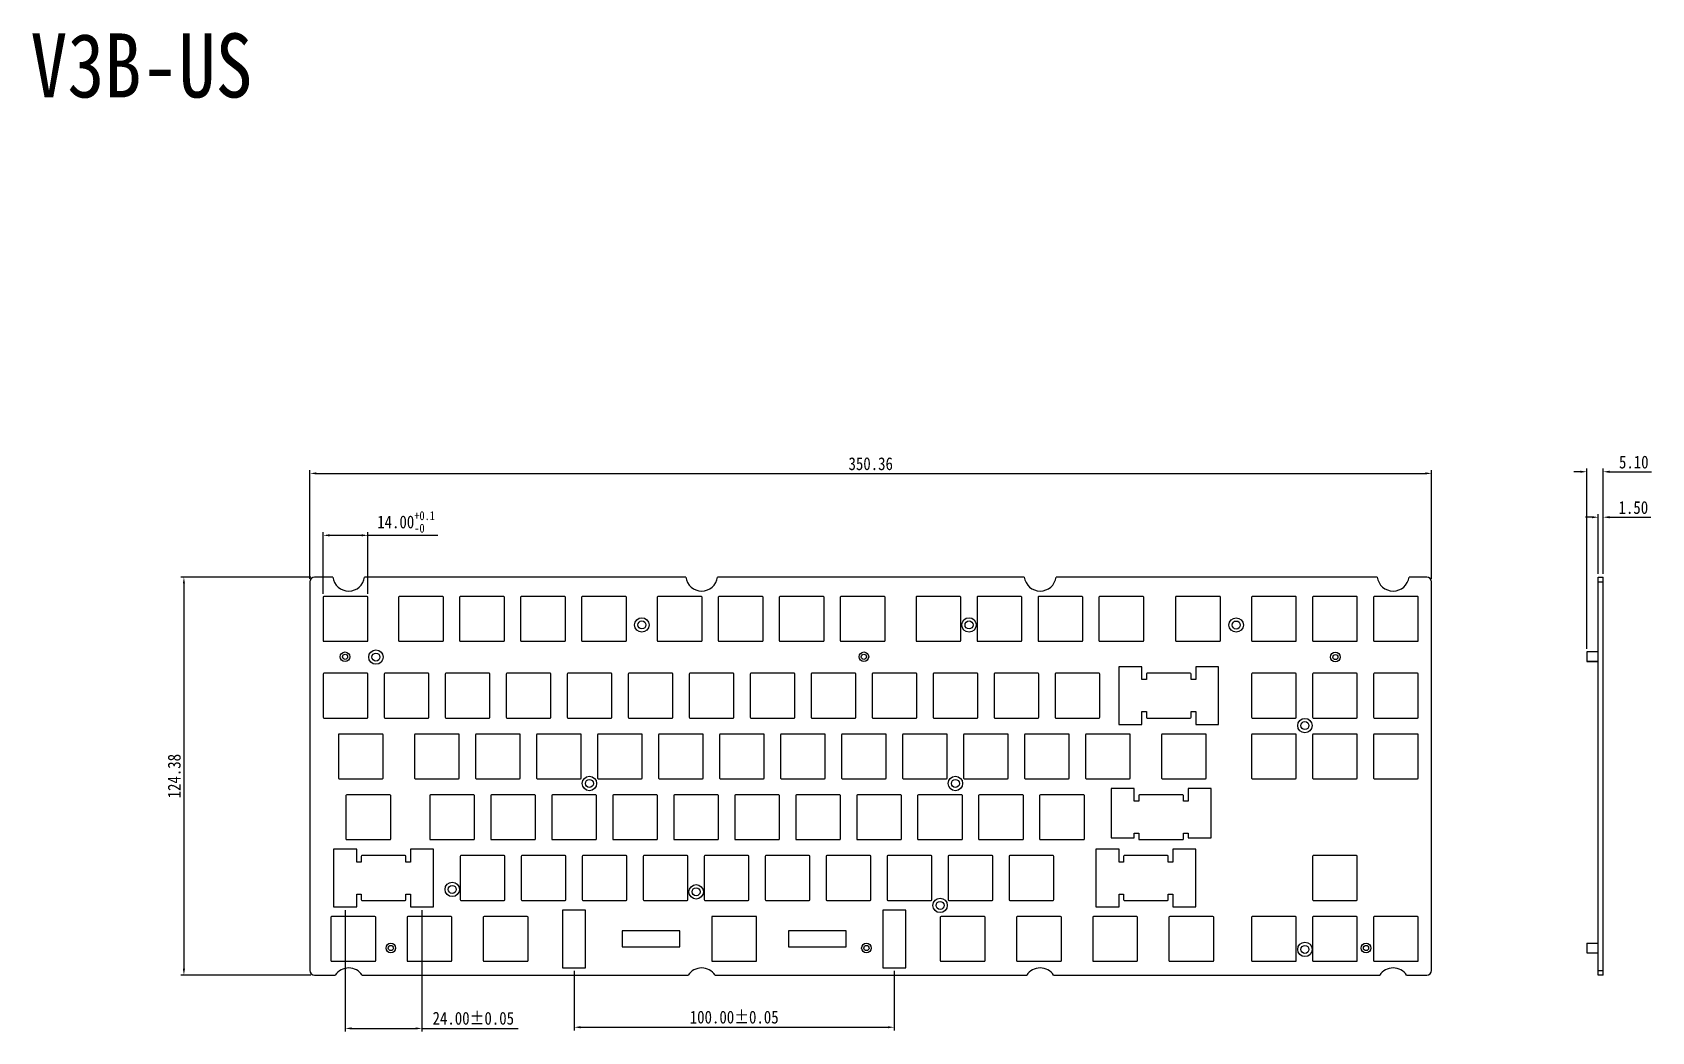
# Model space of a CAD drawing. Header units: millimetres. Extents: x -14 to 1164, y 2 to 864.
# Drawn here: x -14 to 492, y 2 to 315 of the extents above; entities that cross this region are included whole.
import ezdxf

# ---------------------------------------------------------------- set-up
doc = ezdxf.new("R2010")
doc.units = ezdxf.units.MM
doc.header["$LTSCALE"] = 16.335
doc.header["$PDMODE"] = 3
doc.header["$PDSIZE"] = 8
doc.layers.get('0').update_dxf_attribs({"linetype": 'CONTINUOUS'})
doc.layers.get('Defpoints').update_dxf_attribs({"linetype": 'CONTINUOUS'})
doc.layers.add('标注尺寸', color=2, linetype='CONTINUOUS')
doc.layers.add('辅助线', color=8, linetype='CONTINUOUS')
doc.styles.get("Standard").update_dxf_attribs({"font": '', "width": 0.85, "height": 4})
doc.styles.get('Standard').set_extended_font_data('SimSun')
doc.dimstyles.get("Standard").update_dxf_attribs({"dimtxt": 2.5, "dimasz": 2, "dimexe": 1, "dimexo": 1, "dimgap": 1, "dimtad": 1, "dimzin": 1, "dimdsep": 46, "dimtxsty": 'Standard', "dimcen": 0.09, "dimadec": 0, "dimazin": 2, "dimtp": 0.01, "dimtm": 0.01, "dimtfac": 1, "dimtofl": 0, "dimtmove": 0, "dimatfit": 3, "dimfxl": 1, "dimtolj": 1, "dimarcsym": 0})

# ---------------------------------------------------------------- blocks, each defined once
blk = doc.blocks.new('*D0')
at = {"layer": 'Defpoints', "color": 0}
for p in [(422.87, 176.78), (72.51, 142.88), (422.87, 142.88)]:
    blk.add_point(p, dxfattribs=at)
at = {"layer": '标注尺寸', "color": 0, "lineweight": -2}
for p, q in [((72.51, 143.88), (72.51, 177.78)), ((422.87, 143.88), (422.87, 177.78)), ((74.51, 176.78), (420.87, 176.78))]:
    blk.add_line(p, q, dxfattribs=at)
at = {"layer": '标注尺寸', "color": 0}
for points in [[(74.51, 177.11), (74.51, 176.45), (72.51, 176.78)], [(420.87, 177.11), (420.87, 176.45), (422.87, 176.78)]]:
    blk.add_solid(points, dxfattribs=at)
at = {"layer": '标注尺寸', "color": 0, "insert": (247.69, 179.78), "char_height": 4, "attachment_point": 5}
blk.add_mtext('\\A1;350.36', dxfattribs=at)
blk = doc.blocks.new('*D1')
at = {"layer": 'Defpoints', "color": 0}
for p in [(73.86, 144.38), (33.18, 20), (73.86, 20)]:
    blk.add_point(p, dxfattribs=at)
at = {"layer": '标注尺寸', "color": 0, "lineweight": -2}
for p, q in [((72.86, 144.38), (32.18, 144.38)), ((33.18, 142.38), (33.18, 22)), ((72.86, 20), (32.18, 20))]:
    blk.add_line(p, q, dxfattribs=at)
at = {"layer": '标注尺寸', "color": 0}
for points in [[(32.85, 142.38), (33.51, 142.38), (33.18, 144.38)], [(32.85, 22), (33.51, 22), (33.18, 20)]]:
    blk.add_solid(points, dxfattribs=at)
at = {"layer": '标注尺寸', "color": 0, "insert": (30.18, 82.19), "char_height": 4, "attachment_point": 5, "rotation": 90}
blk.add_mtext('\\A1;124.38', dxfattribs=at)
blk = doc.blocks.new('*D2')
at = {"layer": 'Defpoints', "color": 0}
for p in [(476.44, 177.29), (476.44, 144.38), (471.34, 120.98)]:
    blk.add_point(p, dxfattribs=at)
at = {"layer": '标注尺寸', "color": 0, "lineweight": -2}
for p, q in [((469.34, 177.29), (467.34, 177.29)), ((471.34, 121.98), (471.34, 178.29)), ((476.44, 145.38), (476.44, 178.29)), ((478.44, 177.29), (491.58, 177.29))]:
    blk.add_line(p, q, dxfattribs=at)
at = {"layer": '标注尺寸', "color": 0}
for points in [[(469.34, 177.62), (469.34, 176.95), (471.34, 177.29)], [(478.44, 177.62), (478.44, 176.95), (476.44, 177.29)]]:
    blk.add_solid(points, dxfattribs=at)
at = {"layer": '标注尺寸', "color": 0, "insert": (486.01, 180.29), "char_height": 4, "attachment_point": 5}
blk.add_mtext('\\A1;5.10', dxfattribs=at)
blk = doc.blocks.new('*D3')
at = {"layer": 'Defpoints', "color": 0}
for p in [(476.44, 163.09), (474.94, 144.38), (476.44, 144.38)]:
    blk.add_point(p, dxfattribs=at)
at = {"layer": '标注尺寸', "color": 0, "lineweight": -2}
for p, q in [((472.94, 163.09), (470.94, 163.09)), ((474.94, 145.38), (474.94, 164.09)), ((476.44, 145.38), (476.44, 164.09)), ((478.44, 163.09), (491.32, 163.09))]:
    blk.add_line(p, q, dxfattribs=at)
at = {"layer": '标注尺寸', "color": 0}
for points in [[(472.94, 163.42), (472.94, 162.75), (474.94, 163.09)], [(478.44, 163.42), (478.44, 162.75), (476.44, 163.09)]]:
    blk.add_solid(points, dxfattribs=at)
at = {"layer": '标注尺寸', "color": 0, "insert": (485.88, 166.09), "char_height": 4, "attachment_point": 5}
blk.add_mtext('\\A1;1.50', dxfattribs=at)
blk = doc.blocks.new('*D4')
at = {"layer": 'Defpoints', "color": 0}
for p in [(90.67, 157.43), (76.67, 138.12), (90.67, 138.12)]:
    blk.add_point(p, dxfattribs=at)
at = {"layer": '标注尺寸', "color": 0, "lineweight": -2}
for p, q in [((76.67, 139.12), (76.67, 158.43)), ((78.67, 157.43), (88.67, 157.43)), ((90.67, 139.12), (90.67, 158.43)), ((90.67, 157.43), (112.49, 157.43))]:
    blk.add_line(p, q, dxfattribs=at)
at = {"layer": '标注尺寸', "color": 0}
for points in [[(78.67, 157.76), (78.67, 157.09), (76.67, 157.43)], [(88.67, 157.76), (88.67, 157.09), (90.67, 157.43)]]:
    blk.add_solid(points, dxfattribs=at)
at = {"layer": '标注尺寸', "color": 0, "insert": (102.58, 161.62), "char_height": 4, "attachment_point": 5}
blk.add_mtext('\\A1;14.00{\\H0.7x;\\S+0.1^ -0;}', dxfattribs=at)
blk = doc.blocks.new('*D5')
at = {"layer": 'Defpoints', "color": 0}
for p in [(83.54, 41.35), (107.54, 41.35), (107.54, 3.37)]:
    blk.add_point(p, dxfattribs=at)
at = {"layer": '标注尺寸', "color": 0, "lineweight": -2}
for p, q in [((83.54, 40.35), (83.54, 2.37)), ((107.54, 40.35), (107.54, 2.37)), ((85.54, 3.37), (105.54, 3.37)), ((107.54, 3.37), (137.59, 3.37))]:
    blk.add_line(p, q, dxfattribs=at)
at = {"layer": '标注尺寸', "color": 0}
for points in [[(85.54, 3.71), (85.54, 3.04), (83.54, 3.37)], [(105.54, 3.71), (105.54, 3.04), (107.54, 3.37)]]:
    blk.add_solid(points, dxfattribs=at)
at = {"layer": '标注尺寸', "color": 0, "insert": (123.57, 6.52), "char_height": 4, "attachment_point": 5}
blk.add_mtext('\\A1;24.00%%P0.05', dxfattribs=at)
blk = doc.blocks.new('*D6')
at = {"layer": 'Defpoints', "color": 0}
for p in [(155.05, 22.35), (255.05, 22.35), (255.05, 3.74)]:
    blk.add_point(p, dxfattribs=at)
at = {"layer": '标注尺寸', "color": 0, "lineweight": -2}
for p, q in [((155.05, 21.35), (155.05, 2.74)), ((255.05, 21.35), (255.05, 2.74)), ((157.05, 3.74), (253.05, 3.74))]:
    blk.add_line(p, q, dxfattribs=at)
at = {"layer": '标注尺寸', "color": 0}
for points in [[(157.05, 4.07), (157.05, 3.41), (155.05, 3.74)], [(253.05, 4.07), (253.05, 3.41), (255.05, 3.74)]]:
    blk.add_solid(points, dxfattribs=at)
at = {"layer": '标注尺寸', "color": 0, "insert": (205.05, 6.88), "char_height": 4, "attachment_point": 5}
blk.add_mtext('\\A1;100.00%%P0.05', dxfattribs=at)

msp = doc.modelspace()

# ---------------------------------------------------------------- linework, layer by layer
at = {"color": 7, "linetype": 'Continuous'}
for p, q in [((72.506, 142.883), (72.506, 21.496)), ((79.696, 144.383), (74.006, 144.383)), ((189.929, 144.383), (89.614, 144.383)), ((295.663, 144.383), (199.847, 144.383)), ((405.896, 144.383), (305.581, 144.383)), ((421.367, 144.383), (415.814, 144.383)), ((422.867, 21.496), (422.867, 142.883)), ((474.942, 19.996), (474.942, 144.383)), ((474.942, 144.383), (476.442, 144.383)), ((474.942, 142.883), (476.442, 142.883)), ((476.442, 19.996), (476.442, 144.383)), ((76.667, 138.122), (76.667, 124.522)), ((90.467, 138.322), (76.867, 138.322)), ((90.667, 124.522), (90.667, 138.122)), ((100.227, 138.122), (100.227, 124.522)), ((114.027, 138.322), (100.427, 138.322)), ((114.227, 124.522), (114.227, 138.122)), ((119.277, 138.122), (119.277, 124.522)), ((133.077, 138.322), (119.477, 138.322)), ((133.277, 124.522), (133.277, 138.122)), ((138.327, 138.122), (138.327, 124.522)), ((152.127, 138.322), (138.527, 138.322)), ((152.327, 124.522), (152.327, 138.122)), ((157.377, 138.122), (157.377, 124.522)), ((171.177, 138.322), (157.577, 138.322)), ((171.377, 124.522), (171.377, 138.122)), ((181.037, 138.122), (181.037, 124.522)), ((194.837, 138.322), (181.237, 138.322)), ((195.037, 124.522), (195.037, 138.122)), ((200.087, 138.122), (200.087, 124.522)), ((213.887, 138.322), (200.287, 138.322)), ((214.087, 124.522), (214.087, 138.122)), ((219.137, 138.122), (219.137, 124.522)), ((232.937, 138.322), (219.337, 138.322)), ((233.137, 124.522), (233.137, 138.122)), ((238.187, 138.122), (238.187, 124.522)), ((251.987, 138.322), (238.387, 138.322)), ((252.187, 124.522), (252.187, 138.122)), ((261.837, 138.122), (261.837, 124.522)), ((275.637, 138.322), (262.037, 138.322)), ((275.837, 124.522), (275.837, 138.122)), ((280.887, 138.122), (280.887, 124.522)), ((294.687, 138.322), (281.087, 138.322)), ((294.887, 124.522), (294.887, 138.122)), ((299.937, 138.122), (299.937, 124.522)), ((313.737, 138.322), (300.137, 138.322)), ((313.937, 124.522), (313.937, 138.122)), ((318.987, 138.122), (318.987, 124.522)), ((332.787, 138.322), (319.187, 138.322)), ((332.987, 124.522), (332.987, 138.122)), ((342.895, 138.154), (342.895, 124.554)), ((356.695, 138.354), (343.095, 138.354)), ((356.895, 124.554), (356.895, 138.154)), ((366.617, 138.122), (366.617, 124.522)), ((380.417, 138.322), (366.817, 138.322)), ((380.617, 124.522), (380.617, 138.122)), ((385.667, 138.122), (385.667, 124.522)), ((399.467, 138.322), (385.867, 138.322)), ((399.667, 124.522), (399.667, 138.122)), ((404.717, 138.122), (404.717, 124.522)), ((418.517, 138.322), (404.917, 138.322)), ((418.717, 124.522), (418.717, 138.122)), ((76.867, 124.322), (90.467, 124.322)), ((100.427, 124.322), (114.027, 124.322)), ((119.477, 124.322), (133.077, 124.322)), ((138.527, 124.322), (152.127, 124.322)), ((157.577, 124.322), (171.177, 124.322)), ((181.237, 124.322), (194.837, 124.322)), ((200.287, 124.322), (213.887, 124.322)), ((219.337, 124.322), (232.937, 124.322)), ((238.387, 124.322), (251.987, 124.322)), ((262.037, 124.322), (275.637, 124.322)), ((281.087, 124.322), (294.687, 124.322)), ((300.137, 124.322), (313.737, 124.322)), ((319.187, 124.322), (332.787, 124.322)), ((343.095, 124.354), (356.695, 124.354)), ((366.817, 124.322), (380.417, 124.322)), ((385.867, 124.322), (399.467, 124.322)), ((404.917, 124.322), (418.517, 124.322)), ((325.167, 116.354), (325.167, 98.354)), ((332.367, 116.354), (325.167, 116.354)), ((332.367, 112.354), (332.367, 116.354)), ((356.339, 116.354), (349.196, 116.354)), ((349.196, 116.354), (349.196, 112.354)), ((356.339, 98.354), (356.339, 116.354)), ((471.342, 120.981), (471.342, 117.981)), ((474.942, 120.981), (471.342, 120.981)), ((474.942, 117.981), (471.342, 117.981)), ((474.942, 117.903), (471.342, 117.903)), ((76.667, 114.089), (76.667, 100.589)), ((90.417, 114.339), (76.917, 114.339)), ((90.667, 100.589), (90.667, 114.089)), ((95.717, 114.089), (95.717, 100.589)), ((109.467, 114.339), (95.967, 114.339)), ((109.717, 100.589), (109.717, 114.089)), ((114.767, 114.089), (114.767, 100.589)), ((128.517, 114.339), (115.017, 114.339)), ((128.767, 100.589), (128.767, 114.089)), ((133.817, 114.089), (133.817, 100.589)), ((147.567, 114.339), (134.067, 114.339)), ((147.817, 100.589), (147.817, 114.089)), ((152.867, 114.089), (152.867, 100.589)), ((166.617, 114.339), (153.117, 114.339)), ((166.867, 100.589), (166.867, 114.089)), ((171.917, 114.089), (171.917, 100.589)), ((185.667, 114.339), (172.167, 114.339)), ((185.917, 100.589), (185.917, 114.089)), ((190.967, 114.089), (190.967, 100.589)), ((204.717, 114.339), (191.217, 114.339)), ((204.967, 100.589), (204.967, 114.089)), ((210.017, 114.089), (210.017, 100.589)), ((223.767, 114.339), (210.267, 114.339)), ((224.017, 100.589), (224.017, 114.089)), ((229.067, 114.089), (229.067, 100.589)), ((242.817, 114.339), (229.317, 114.339)), ((243.067, 100.589), (243.067, 114.089)), ((248.117, 114.089), (248.117, 100.589)), ((261.867, 114.339), (248.367, 114.339)), ((262.117, 100.589), (262.117, 114.089)), ((267.167, 114.089), (267.167, 100.589)), ((280.917, 114.339), (267.417, 114.339)), ((281.167, 100.589), (281.167, 114.089)), ((286.217, 114.089), (286.217, 100.589)), ((299.967, 114.339), (286.467, 114.339)), ((300.217, 100.589), (300.217, 114.089)), ((305.267, 114.089), (305.267, 100.589)), ((319.017, 114.339), (305.517, 114.339)), ((319.267, 100.589), (319.267, 114.089)), ((333.782, 112.354), (332.367, 112.354)), ((333.782, 114.059), (333.782, 112.354)), ((347.472, 114.339), (334.062, 114.339)), ((347.752, 112.354), (347.752, 114.059)), ((349.196, 112.354), (347.752, 112.354)), ((366.617, 114.089), (366.617, 100.589)), ((380.367, 114.339), (366.867, 114.339)), ((380.617, 100.589), (380.617, 114.089)), ((385.667, 114.089), (385.667, 100.589)), ((399.417, 114.339), (385.917, 114.339)), ((399.667, 100.589), (399.667, 114.089)), ((404.717, 114.089), (404.717, 100.589)), ((418.467, 114.339), (404.967, 114.339)), ((418.717, 100.589), (418.717, 114.089)), ((332.367, 102.354), (333.782, 102.354)), ((332.367, 98.354), (332.367, 102.354)), ((333.782, 102.354), (333.782, 100.619)), ((347.752, 102.354), (349.196, 102.354)), ((347.752, 100.619), (347.752, 102.354)), ((349.196, 102.354), (349.196, 98.354)), ((76.917, 100.339), (90.417, 100.339)), ((95.967, 100.339), (109.467, 100.339)), ((115.017, 100.339), (128.517, 100.339)), ((134.067, 100.339), (147.567, 100.339)), ((153.117, 100.339), (166.617, 100.339)), ((172.167, 100.339), (185.667, 100.339)), ((191.217, 100.339), (204.717, 100.339)), ((210.267, 100.339), (223.767, 100.339)), ((229.317, 100.339), (242.817, 100.339)), ((248.367, 100.339), (261.867, 100.339)), ((267.417, 100.339), (280.917, 100.339)), ((286.467, 100.339), (299.967, 100.339)), ((305.517, 100.339), (319.017, 100.339)), ((325.167, 98.354), (332.367, 98.354)), ((334.062, 100.339), (347.472, 100.339)), ((349.196, 98.354), (356.339, 98.354)), ((366.867, 100.339), (380.367, 100.339)), ((385.917, 100.339), (399.417, 100.339)), ((404.967, 100.339), (418.467, 100.339)), ((81.417, 95.089), (81.417, 81.589)), ((95.167, 95.339), (81.667, 95.339)), ((95.417, 81.589), (95.417, 95.089)), ((105.202, 95.104), (105.202, 81.604)), ((118.952, 95.354), (105.452, 95.354)), ((119.202, 81.604), (119.202, 95.104)), ((124.252, 95.104), (124.252, 81.604)), ((138.002, 95.354), (124.502, 95.354)), ((138.252, 81.604), (138.252, 95.104)), ((143.302, 95.104), (143.302, 81.604)), ((157.052, 95.354), (143.552, 95.354)), ((157.302, 81.604), (157.302, 95.104)), ((162.352, 95.104), (162.352, 81.604)), ((176.102, 95.354), (162.602, 95.354)), ((176.352, 81.604), (176.352, 95.104)), ((181.402, 95.104), (181.402, 81.604)), ((195.152, 95.354), (181.652, 95.354)), ((195.402, 81.604), (195.402, 95.104)), ((200.452, 95.104), (200.452, 81.604)), ((214.202, 95.354), (200.702, 95.354)), ((214.452, 81.604), (214.452, 95.104)), ((219.502, 95.104), (219.502, 81.604)), ((233.252, 95.354), (219.752, 95.354)), ((233.502, 81.604), (233.502, 95.104)), ((238.552, 95.104), (238.552, 81.604)), ((252.302, 95.354), (238.802, 95.354)), ((252.552, 81.604), (252.552, 95.104)), ((257.602, 95.104), (257.602, 81.604)), ((271.352, 95.354), (257.852, 95.354)), ((271.602, 81.604), (271.602, 95.104)), ((276.652, 95.104), (276.652, 81.604)), ((290.402, 95.354), (276.902, 95.354)), ((290.652, 81.604), (290.652, 95.104)), ((295.702, 95.104), (295.702, 81.604)), ((309.452, 95.354), (295.952, 95.354)), ((309.702, 81.604), (309.702, 95.104)), ((314.752, 95.104), (314.752, 81.604)), ((328.502, 95.354), (315.002, 95.354)), ((328.752, 81.604), (328.752, 95.104)), ((338.502, 95.104), (338.502, 81.604)), ((352.252, 95.354), (338.752, 95.354)), ((352.502, 81.604), (352.502, 95.104)), ((366.617, 95.104), (366.617, 81.604)), ((380.367, 95.354), (366.867, 95.354)), ((380.617, 81.604), (380.617, 95.104)), ((385.667, 95.104), (385.667, 81.604)), ((399.417, 95.354), (385.917, 95.354)), ((399.667, 81.604), (399.667, 95.104)), ((404.717, 95.104), (404.717, 81.604)), ((418.467, 95.354), (404.967, 95.354)), ((418.717, 81.604), (418.717, 95.104)), ((81.667, 81.339), (95.167, 81.339)), ((105.452, 81.354), (118.952, 81.354)), ((124.502, 81.354), (138.002, 81.354)), ((143.552, 81.354), (157.052, 81.354)), ((162.602, 81.354), (176.102, 81.354)), ((181.652, 81.354), (195.152, 81.354)), ((200.702, 81.354), (214.202, 81.354)), ((219.752, 81.354), (233.252, 81.354)), ((238.802, 81.354), (252.302, 81.354)), ((257.852, 81.354), (271.352, 81.354)), ((276.902, 81.354), (290.402, 81.354)), ((295.952, 81.354), (309.452, 81.354)), ((315.002, 81.354), (328.502, 81.354)), ((338.752, 81.354), (352.252, 81.354)), ((366.867, 81.354), (380.367, 81.354)), ((385.917, 81.354), (399.417, 81.354)), ((404.967, 81.354), (418.467, 81.354)), ((83.792, 76.104), (83.792, 62.604)), ((97.542, 76.354), (84.042, 76.354)), ((97.792, 62.604), (97.792, 76.104)), ((109.952, 76.104), (109.952, 62.604)), ((123.702, 76.354), (110.202, 76.354)), ((123.952, 62.604), (123.952, 76.104)), ((129.002, 76.104), (129.002, 62.604)), ((142.752, 76.354), (129.252, 76.354)), ((143.002, 62.604), (143.002, 76.104)), ((148.052, 76.104), (148.052, 62.604)), ((161.802, 76.354), (148.302, 76.354)), ((162.052, 62.604), (162.052, 76.104)), ((167.102, 76.104), (167.102, 62.604)), ((180.852, 76.354), (167.352, 76.354)), ((181.102, 62.604), (181.102, 76.104)), ((186.152, 76.104), (186.152, 62.604)), ((199.902, 76.354), (186.402, 76.354)), ((200.152, 62.604), (200.152, 76.104)), ((205.202, 76.104), (205.202, 62.604)), ((218.952, 76.354), (205.452, 76.354)), ((219.202, 62.604), (219.202, 76.104)), ((224.252, 76.104), (224.252, 62.604)), ((238.002, 76.354), (224.502, 76.354)), ((238.252, 62.604), (238.252, 76.104)), ((243.302, 76.104), (243.302, 62.604)), ((257.052, 76.354), (243.552, 76.354)), ((257.302, 62.604), (257.302, 76.104)), ((262.352, 76.104), (262.352, 62.604)), ((276.102, 76.354), (262.602, 76.354)), ((276.352, 62.604), (276.352, 76.104)), ((281.402, 76.104), (281.402, 62.604)), ((295.152, 76.354), (281.652, 76.354)), ((295.402, 62.604), (295.402, 76.104)), ((300.452, 76.104), (300.452, 62.604)), ((314.202, 76.354), (300.702, 76.354)), ((314.452, 62.604), (314.452, 76.104)), ((329.992, 78.369), (322.792, 78.369)), ((322.792, 78.369), (322.792, 62.869)), ((329.992, 74.369), (329.992, 78.369)), ((331.392, 76.104), (331.392, 74.369)), ((345.142, 76.354), (331.642, 76.354)), ((345.392, 74.369), (345.392, 76.104)), ((353.992, 78.369), (346.792, 78.369)), ((346.792, 78.369), (346.792, 74.369)), ((353.992, 62.869), (353.992, 78.369)), ((331.392, 74.369), (329.992, 74.369)), ((346.792, 74.369), (345.392, 74.369)), ((84.042, 62.354), (97.542, 62.354)), ((110.202, 62.354), (123.702, 62.354)), ((129.252, 62.354), (142.752, 62.354)), ((148.302, 62.354), (161.802, 62.354)), ((167.352, 62.354), (180.852, 62.354)), ((186.402, 62.354), (199.902, 62.354)), ((205.452, 62.354), (218.952, 62.354)), ((224.502, 62.354), (238.002, 62.354)), ((243.552, 62.354), (257.052, 62.354)), ((262.602, 62.354), (276.102, 62.354)), ((281.652, 62.354), (295.152, 62.354)), ((300.702, 62.354), (314.202, 62.354)), ((322.792, 62.869), (329.992, 62.869)), ((329.992, 64.369), (331.392, 64.369)), ((329.992, 62.869), (329.992, 64.369)), ((331.392, 64.369), (331.392, 62.604)), ((331.642, 62.354), (345.142, 62.354)), ((345.392, 64.369), (346.792, 64.369)), ((345.392, 62.604), (345.392, 64.369)), ((346.792, 64.369), (346.792, 62.869)), ((346.792, 62.869), (353.992, 62.869)), ((79.942, 59.354), (79.942, 41.354)), ((87.142, 59.354), (79.942, 59.354)), ((87.142, 55.354), (87.142, 59.354)), ((88.542, 57.104), (88.542, 55.354)), ((102.292, 57.354), (88.792, 57.354)), ((102.542, 55.354), (102.542, 57.104)), ((103.942, 59.354), (103.942, 55.354)), ((111.142, 59.354), (103.942, 59.354)), ((111.142, 41.354), (111.142, 59.354)), ((119.452, 57.104), (119.452, 43.604)), ((133.202, 57.354), (119.702, 57.354)), ((133.452, 43.604), (133.452, 57.104)), ((138.502, 57.104), (138.502, 43.604)), ((152.252, 57.354), (138.752, 57.354)), ((152.502, 43.604), (152.502, 57.104)), ((157.552, 57.104), (157.552, 43.604)), ((171.302, 57.354), (157.802, 57.354)), ((171.552, 43.604), (171.552, 57.104)), ((176.602, 57.104), (176.602, 43.604)), ((190.352, 57.354), (176.852, 57.354)), ((190.602, 43.604), (190.602, 57.104)), ((195.652, 57.104), (195.652, 43.604)), ((209.402, 57.354), (195.902, 57.354)), ((209.652, 43.604), (209.652, 57.104)), ((214.702, 57.104), (214.702, 43.604)), ((228.452, 57.354), (214.952, 57.354)), ((228.702, 43.604), (228.702, 57.104)), ((233.752, 57.104), (233.752, 43.604)), ((247.502, 57.354), (234.002, 57.354)), ((247.752, 43.604), (247.752, 57.104)), ((252.802, 57.104), (252.802, 43.604)), ((266.552, 57.354), (253.052, 57.354)), ((266.802, 43.604), (266.802, 57.104)), ((271.852, 57.104), (271.852, 43.604)), ((285.602, 57.354), (272.102, 57.354)), ((285.852, 43.604), (285.852, 57.104)), ((290.902, 57.104), (290.902, 43.604)), ((304.652, 57.354), (291.152, 57.354)), ((304.902, 43.604), (304.902, 57.104)), ((325.242, 59.354), (318.042, 59.354)), ((318.042, 59.354), (318.042, 41.354)), ((325.242, 55.354), (325.242, 59.354)), ((326.642, 57.104), (326.642, 55.354)), ((340.392, 57.354), (326.892, 57.354)), ((340.642, 55.354), (340.642, 57.104)), ((349.242, 59.354), (342.042, 59.354)), ((342.042, 59.354), (342.042, 55.354)), ((349.242, 41.354), (349.242, 59.354)), ((385.667, 57.104), (385.667, 43.604)), ((399.417, 57.354), (385.917, 57.354)), ((399.667, 43.604), (399.667, 57.104)), ((88.542, 55.354), (87.142, 55.354)), ((103.942, 55.354), (102.542, 55.354)), ((326.642, 55.354), (325.242, 55.354)), ((342.042, 55.354), (340.642, 55.354)), ((79.942, 41.354), (87.142, 41.354)), ((87.142, 41.354), (87.142, 45.354)), ((87.142, 45.354), (88.542, 45.354)), ((88.542, 45.354), (88.542, 43.604)), ((88.792, 43.354), (102.292, 43.354)), ((102.542, 43.604), (102.542, 45.354)), ((102.542, 45.354), (103.942, 45.354)), ((103.942, 45.354), (103.942, 41.354)), ((103.942, 41.354), (111.142, 41.354)), ((119.702, 43.354), (133.202, 43.354)), ((138.752, 43.354), (152.252, 43.354)), ((157.802, 43.354), (171.302, 43.354)), ((176.852, 43.354), (190.352, 43.354)), ((195.902, 43.354), (209.402, 43.354)), ((214.952, 43.354), (228.452, 43.354)), ((234.002, 43.354), (247.502, 43.354)), ((253.052, 43.354), (266.552, 43.354)), ((272.102, 43.354), (285.602, 43.354)), ((291.152, 43.354), (304.652, 43.354)), ((318.042, 41.354), (325.242, 41.354)), ((325.242, 45.354), (326.642, 45.354)), ((325.242, 41.354), (325.242, 45.354)), ((326.642, 45.354), (326.642, 43.604)), ((326.892, 43.354), (340.392, 43.354)), ((340.642, 45.354), (342.042, 45.354)), ((340.642, 43.604), (340.642, 45.354)), ((342.042, 45.354), (342.042, 41.354)), ((342.042, 41.354), (349.242, 41.354)), ((385.917, 43.354), (399.417, 43.354)), ((79.077, 38.104), (79.077, 24.604)), ((92.827, 38.354), (79.327, 38.354)), ((93.077, 24.604), (93.077, 38.104)), ((102.877, 38.104), (102.877, 24.604)), ((116.627, 38.354), (103.127, 38.354)), ((116.877, 24.604), (116.877, 38.104)), ((126.677, 38.104), (126.677, 24.604)), ((140.427, 38.354), (126.927, 38.354)), ((140.677, 24.604), (140.677, 38.104)), ((151.452, 40.354), (151.452, 22.354)), ((158.652, 40.354), (151.452, 40.354)), ((158.652, 22.354), (158.652, 40.354)), ((198.052, 38.154), (198.052, 24.554)), ((211.852, 38.354), (198.252, 38.354)), ((212.052, 24.554), (212.052, 38.154)), ((251.452, 40.354), (251.452, 22.354)), ((258.652, 40.354), (251.452, 40.354)), ((258.652, 22.354), (258.652, 40.354)), ((269.427, 38.104), (269.427, 24.604)), ((283.177, 38.354), (269.677, 38.354)), ((283.427, 24.604), (283.427, 38.104)), ((293.227, 38.104), (293.227, 24.604)), ((306.977, 38.354), (293.477, 38.354)), ((307.227, 24.604), (307.227, 38.104)), ((317.027, 38.104), (317.027, 24.604)), ((330.777, 38.354), (317.277, 38.354)), ((331.027, 24.604), (331.027, 38.104)), ((340.827, 38.104), (340.827, 24.604)), ((354.577, 38.354), (341.077, 38.354)), ((354.827, 24.604), (354.827, 38.104)), ((366.617, 38.104), (366.617, 24.604)), ((380.367, 38.354), (366.867, 38.354)), ((380.617, 24.604), (380.617, 38.104)), ((385.667, 38.104), (385.667, 24.604)), ((399.417, 38.354), (385.917, 38.354)), ((399.667, 24.604), (399.667, 38.104)), ((404.717, 38.104), (404.717, 24.604)), ((418.467, 38.354), (404.967, 38.354)), ((418.717, 24.604), (418.717, 38.104)), ((170.052, 33.854), (170.052, 28.854)), ((188.052, 33.854), (170.052, 33.854)), ((188.052, 28.854), (188.052, 33.854)), ((222.052, 33.854), (222.052, 28.854)), ((240.052, 33.854), (222.052, 33.854)), ((240.052, 28.854), (240.052, 33.854)), ((170.052, 28.854), (188.052, 28.854)), ((222.052, 28.854), (240.052, 28.854)), ((471.342, 29.995), (474.942, 29.995)), ((471.342, 29.995), (471.342, 26.995)), ((471.342, 26.995), (474.942, 26.995)), ((79.327, 24.354), (92.827, 24.354)), ((103.127, 24.354), (116.627, 24.354)), ((126.927, 24.354), (140.427, 24.354)), ((151.452, 22.354), (158.652, 22.354)), ((198.252, 24.354), (211.852, 24.354)), ((251.452, 22.354), (258.652, 22.354)), ((269.677, 24.354), (283.177, 24.354)), ((293.477, 24.354), (306.977, 24.354)), ((317.277, 24.354), (330.777, 24.354)), ((341.077, 24.354), (354.577, 24.354)), ((366.867, 24.354), (380.367, 24.354)), ((385.917, 24.354), (399.417, 24.354)), ((404.967, 24.354), (418.467, 24.354)), ((474.942, 21.496), (476.442, 21.496)), ((74.006, 19.996), (80.453, 19.996)), ((88.858, 19.996), (190.686, 19.996)), ((199.091, 19.996), (296.419, 19.996)), ((304.824, 19.996), (406.653, 19.996)), ((415.058, 19.996), (421.367, 19.996)), ((476.442, 19.996), (474.942, 19.996))]:
    msp.add_line(p, q, dxfattribs=at)
for centre, radius in [((176.207, 129.442), 2.25), ((278.387, 129.442), 2.25), ((361.837, 129.409), 2.25), ((176.207, 129.442), 1.25), ((278.387, 129.442), 1.25), ((361.837, 129.409), 1.25), ((93.157, 119.384), 2.25), ((93.157, 119.384), 1.25), ((383.292, 97.979), 2.25), ((383.292, 97.979), 1.25), ((159.837, 79.904), 2.25), ((159.837, 79.904), 1.25), ((274.137, 79.904), 2.25), ((274.137, 79.904), 1.25), ((116.982, 46.809), 2.25), ((116.982, 46.809), 1.25), ((193.167, 46.054), 2.25), ((193.167, 46.054), 1.25), ((269.367, 41.804), 2.25), ((269.367, 41.804), 1.25), ((383.307, 28.059), 2.25), ((383.307, 28.059), 1.25)]:
    msp.add_circle(centre, radius, dxfattribs=at)
for centre, radius, start, end in [((74.006, 142.883), 1.5, 90, 180), ((84.655, 145.023), 5, 187.35272, 352.64728), ((194.888, 145.023), 5, 187.35272, 352.64728), ((300.622, 145.023), 5, 187.35272, 352.64728), ((410.855, 145.023), 5, 187.35272, 352.64728), ((421.367, 142.883), 1.5, 0, 90), ((76.867, 138.122), 0.2, 90, 180), ((90.467, 138.122), 0.2, 0, 90), ((100.427, 138.122), 0.2, 90, 180), ((114.027, 138.122), 0.2, 0, 90), ((119.477, 138.122), 0.2, 90, 180), ((133.077, 138.122), 0.2, 0, 90), ((138.527, 138.122), 0.2, 90, 180), ((152.127, 138.122), 0.2, 0, 90), ((157.577, 138.122), 0.2, 90, 180), ((171.177, 138.122), 0.2, 0, 90), ((181.237, 138.122), 0.2, 90, 180), ((194.837, 138.122), 0.2, 0, 90), ((200.287, 138.122), 0.2, 90, 180), ((213.887, 138.122), 0.2, 0, 90), ((219.337, 138.122), 0.2, 90, 180), ((232.937, 138.122), 0.2, 0, 90), ((238.387, 138.122), 0.2, 90, 180), ((251.987, 138.122), 0.2, 0, 90), ((262.037, 138.122), 0.2, 90, 180), ((275.637, 138.122), 0.2, 0, 90), ((281.087, 138.122), 0.2, 90, 180), ((294.687, 138.122), 0.2, 0, 90), ((300.137, 138.122), 0.2, 90, 180), ((313.737, 138.122), 0.2, 0, 90), ((319.187, 138.122), 0.2, 90, 180), ((332.787, 138.122), 0.2, 0, 90), ((343.095, 138.154), 0.2, 90, 180), ((356.695, 138.154), 0.2, 0, 90), ((366.817, 138.122), 0.2, 90, 180), ((380.417, 138.122), 0.2, 0, 90), ((385.867, 138.122), 0.2, 90, 180), ((399.467, 138.122), 0.2, 0, 90), ((404.917, 138.122), 0.2, 90, 180), ((418.517, 138.122), 0.2, 0, 90), ((76.867, 124.522), 0.2, 180, 270), ((90.467, 124.522), 0.2, 270, 0), ((100.427, 124.522), 0.2, 180, 270), ((114.027, 124.522), 0.2, 270, 0), ((119.477, 124.522), 0.2, 180, 270), ((133.077, 124.522), 0.2, 270, 0), ((138.527, 124.522), 0.2, 180, 270), ((152.127, 124.522), 0.2, 270, 0), ((157.577, 124.522), 0.2, 180, 270), ((171.177, 124.522), 0.2, 270, 0), ((181.237, 124.522), 0.2, 180, 270), ((194.837, 124.522), 0.2, 270, 0), ((200.287, 124.522), 0.2, 180, 270), ((213.887, 124.522), 0.2, 270, 360), ((219.337, 124.522), 0.2, 180, 270), ((232.937, 124.522), 0.2, 270, 360), ((238.387, 124.522), 0.2, 180, 270), ((251.987, 124.522), 0.2, 270, 0), ((262.037, 124.522), 0.2, 180, 270), ((275.637, 124.522), 0.2, 270, 0), ((281.087, 124.522), 0.2, 180, 270), ((294.687, 124.522), 0.2, 270, 0), ((300.137, 124.522), 0.2, 180, 270), ((313.737, 124.522), 0.2, 270, 0), ((319.187, 124.522), 0.2, 180, 270), ((332.787, 124.522), 0.2, 270, 0), ((343.095, 124.554), 0.2, 180, 270), ((356.695, 124.554), 0.2, 270, 0), ((366.817, 124.522), 0.2, 180, 270), ((380.417, 124.522), 0.2, 270, 0), ((385.867, 124.522), 0.2, 180, 270), ((399.467, 124.522), 0.2, 270, 0), ((404.917, 124.522), 0.2, 180, 270), ((418.517, 124.522), 0.2, 270, 0), ((76.917, 114.089), 0.25, 90, 180), ((90.417, 114.089), 0.25, 0, 90), ((95.967, 114.089), 0.25, 90, 180), ((109.467, 114.089), 0.25, 0, 90), ((115.017, 114.089), 0.25, 90, 180), ((128.517, 114.089), 0.25, 0, 90), ((134.067, 114.089), 0.25, 90, 180), ((147.567, 114.089), 0.25, 0, 90), ((153.117, 114.089), 0.25, 90, 180), ((166.617, 114.089), 0.25, 0, 90), ((172.167, 114.089), 0.25, 90, 180), ((185.667, 114.089), 0.25, 0, 90), ((191.217, 114.089), 0.25, 90, 180), ((204.717, 114.089), 0.25, 0, 90), ((210.267, 114.089), 0.25, 90, 180), ((223.767, 114.089), 0.25, 0, 90), ((229.317, 114.089), 0.25, 90, 180), ((242.817, 114.089), 0.25, 0, 90), ((248.367, 114.089), 0.25, 90, 180), ((261.867, 114.089), 0.25, 0, 90), ((267.417, 114.089), 0.25, 90, 180), ((280.917, 114.089), 0.25, 0, 90), ((286.467, 114.089), 0.25, 90, 180), ((299.967, 114.089), 0.25, 0, 90), ((305.517, 114.089), 0.25, 90, 180), ((319.017, 114.089), 0.25, 0, 90), ((334.062, 114.059), 0.28, 90, 180), ((347.472, 114.059), 0.28, 0, 90), ((366.867, 114.089), 0.25, 90, 180), ((380.367, 114.089), 0.25, 0, 90), ((385.917, 114.089), 0.25, 90, 180), ((399.417, 114.089), 0.25, 0, 90), ((404.967, 114.089), 0.25, 90, 180), ((418.467, 114.089), 0.25, 0, 90), ((76.917, 100.589), 0.25, 180, 270), ((90.417, 100.589), 0.25, 270, 0), ((95.967, 100.589), 0.25, 180, 270), ((109.467, 100.589), 0.25, 270, 0), ((115.017, 100.589), 0.25, 180, 270), ((128.517, 100.589), 0.25, 270, 0), ((134.067, 100.589), 0.25, 180, 270), ((147.567, 100.589), 0.25, 270, 0), ((153.117, 100.589), 0.25, 180, 270), ((166.617, 100.589), 0.25, 270, 0), ((172.167, 100.589), 0.25, 180, 270), ((185.667, 100.589), 0.25, 270, 0), ((191.217, 100.589), 0.25, 180, 270), ((204.717, 100.589), 0.25, 270, 0), ((210.267, 100.589), 0.25, 180, 270), ((223.767, 100.589), 0.25, 270, 0), ((229.317, 100.589), 0.25, 180, 270), ((242.817, 100.589), 0.25, 270, 0), ((248.367, 100.589), 0.25, 180, 270), ((261.867, 100.589), 0.25, 270, 0), ((267.417, 100.589), 0.25, 180, 270), ((280.917, 100.589), 0.25, 270, 0), ((286.467, 100.589), 0.25, 180, 270), ((299.967, 100.589), 0.25, 270, 0), ((305.517, 100.589), 0.25, 180, 270), ((319.017, 100.589), 0.25, 270, 0), ((334.062, 100.619), 0.28, 180, 270), ((347.472, 100.619), 0.28, 270, 0), ((366.867, 100.589), 0.25, 180, 270), ((380.367, 100.589), 0.25, 270, 0), ((385.917, 100.589), 0.25, 180, 270), ((399.417, 100.589), 0.25, 270, 0), ((404.967, 100.589), 0.25, 180, 270), ((418.467, 100.589), 0.25, 270, 0), ((81.667, 95.089), 0.25, 90, 180), ((95.167, 95.089), 0.25, 0, 90), ((105.452, 95.104), 0.25, 90, 180), ((118.952, 95.104), 0.25, 0, 90), ((124.502, 95.104), 0.25, 90, 180), ((138.002, 95.104), 0.25, 0, 90), ((143.552, 95.104), 0.25, 90, 180), ((157.052, 95.104), 0.25, 0, 90), ((162.602, 95.104), 0.25, 90, 180), ((176.102, 95.104), 0.25, 0, 90), ((181.652, 95.104), 0.25, 90, 180), ((195.152, 95.104), 0.25, 0, 90), ((200.702, 95.104), 0.25, 90, 180), ((214.202, 95.104), 0.25, 0, 90), ((219.752, 95.104), 0.25, 90, 180), ((233.252, 95.104), 0.25, 0, 90), ((238.802, 95.104), 0.25, 90, 180), ((252.302, 95.104), 0.25, 0, 90), ((257.852, 95.104), 0.25, 90, 180), ((271.352, 95.104), 0.25, 0, 90), ((276.902, 95.104), 0.25, 90, 180), ((290.402, 95.104), 0.25, 0, 90), ((295.952, 95.104), 0.25, 90, 180), ((309.452, 95.104), 0.25, 0, 90), ((315.002, 95.104), 0.25, 90, 180), ((328.502, 95.104), 0.25, 0, 90), ((338.752, 95.104), 0.25, 90, 180), ((352.252, 95.104), 0.25, 0, 90), ((366.867, 95.104), 0.25, 90, 180), ((380.367, 95.104), 0.25, 0, 90), ((385.917, 95.104), 0.25, 90, 180), ((399.417, 95.104), 0.25, 0, 90), ((404.967, 95.104), 0.25, 90, 180), ((418.467, 95.104), 0.25, 0, 90), ((81.667, 81.589), 0.25, 180, 270), ((95.167, 81.589), 0.25, 270, 0), ((105.452, 81.604), 0.25, 180, 270), ((118.952, 81.604), 0.25, 270, 0), ((124.502, 81.604), 0.25, 180, 270), ((138.002, 81.604), 0.25, 270, 0), ((143.552, 81.604), 0.25, 180, 270), ((157.052, 81.604), 0.25, 270, 0), ((162.602, 81.604), 0.25, 180, 270), ((176.102, 81.604), 0.25, 270, 0), ((181.652, 81.604), 0.25, 180, 270), ((195.152, 81.604), 0.25, 270, 0), ((200.702, 81.604), 0.25, 180, 270), ((214.202, 81.604), 0.25, 270, 0), ((219.752, 81.604), 0.25, 180, 270), ((233.252, 81.604), 0.25, 270, 0), ((238.802, 81.604), 0.25, 180, 270), ((252.302, 81.604), 0.25, 270, 0), ((257.852, 81.604), 0.25, 180, 270), ((271.352, 81.604), 0.25, 270, 0), ((276.902, 81.604), 0.25, 180, 270), ((290.402, 81.604), 0.25, 270, 0), ((295.952, 81.604), 0.25, 180, 270), ((309.452, 81.604), 0.25, 270, 0), ((315.002, 81.604), 0.25, 180, 270), ((328.502, 81.604), 0.25, 270, 0), ((338.752, 81.604), 0.25, 180, 270), ((352.252, 81.604), 0.25, 270, 0), ((366.867, 81.604), 0.25, 180, 270), ((380.367, 81.604), 0.25, 270, 0), ((385.917, 81.604), 0.25, 180, 270), ((399.417, 81.604), 0.25, 270, 0), ((404.967, 81.604), 0.25, 180, 270), ((418.467, 81.604), 0.25, 270, 0), ((84.042, 76.104), 0.25, 90, 180), ((97.542, 76.104), 0.25, 0, 90), ((110.202, 76.104), 0.25, 90, 180), ((123.702, 76.104), 0.25, 0, 90), ((129.252, 76.104), 0.25, 90, 180), ((142.752, 76.104), 0.25, 0, 90), ((148.302, 76.104), 0.25, 90, 180), ((161.802, 76.104), 0.25, 0, 90), ((167.352, 76.104), 0.25, 90, 180), ((180.852, 76.104), 0.25, 0, 90), ((186.402, 76.104), 0.25, 90, 180), ((199.902, 76.104), 0.25, 0, 90), ((205.452, 76.104), 0.25, 90, 180), ((218.952, 76.104), 0.25, 0, 90), ((224.502, 76.104), 0.25, 90, 180), ((238.002, 76.104), 0.25, 0, 90), ((243.552, 76.104), 0.25, 90, 180), ((257.052, 76.104), 0.25, 0, 90), ((262.602, 76.104), 0.25, 90, 180), ((276.102, 76.104), 0.25, 0, 90), ((281.652, 76.104), 0.25, 90, 180), ((295.152, 76.104), 0.25, 0, 90), ((300.702, 76.104), 0.25, 90, 180), ((314.202, 76.104), 0.25, 0, 90), ((331.642, 76.104), 0.25, 90, 180), ((345.142, 76.104), 0.25, 0, 90), ((84.042, 62.604), 0.25, 180, 270), ((97.542, 62.604), 0.25, 270, 0), ((110.202, 62.604), 0.25, 180, 270), ((123.702, 62.604), 0.25, 270, 0), ((129.252, 62.604), 0.25, 180, 270), ((142.752, 62.604), 0.25, 270, 0), ((148.302, 62.604), 0.25, 180, 270), ((161.802, 62.604), 0.25, 270, 0), ((167.352, 62.604), 0.25, 180, 270), ((180.852, 62.604), 0.25, 270, 0), ((186.402, 62.604), 0.25, 180, 270), ((199.902, 62.604), 0.25, 270, 0), ((205.452, 62.604), 0.25, 180, 270), ((218.952, 62.604), 0.25, 270, 0), ((224.502, 62.604), 0.25, 180, 270), ((238.002, 62.604), 0.25, 270, 0), ((243.552, 62.604), 0.25, 180, 270), ((257.052, 62.604), 0.25, 270, 0), ((262.602, 62.604), 0.25, 180, 270), ((276.102, 62.604), 0.25, 270, 0), ((281.652, 62.604), 0.25, 180, 270), ((295.152, 62.604), 0.25, 270, 0), ((300.702, 62.604), 0.25, 180, 270), ((314.202, 62.604), 0.25, 270, 0), ((331.642, 62.604), 0.25, 180, 270), ((345.142, 62.604), 0.25, 270, 0), ((88.792, 57.104), 0.25, 90, 180), ((102.292, 57.104), 0.25, 0, 90), ((119.702, 57.104), 0.25, 90, 180), ((133.202, 57.104), 0.25, 0, 90), ((138.752, 57.104), 0.25, 90, 180), ((152.252, 57.104), 0.25, 0, 90), ((157.802, 57.104), 0.25, 90, 180), ((171.302, 57.104), 0.25, 0, 90), ((176.852, 57.104), 0.25, 90, 180), ((190.352, 57.104), 0.25, 0, 90), ((195.902, 57.104), 0.25, 90, 180), ((209.402, 57.104), 0.25, 0, 90), ((214.952, 57.104), 0.25, 90, 180), ((228.452, 57.104), 0.25, 0, 90), ((234.002, 57.104), 0.25, 90, 180), ((247.502, 57.104), 0.25, 0, 90), ((253.052, 57.104), 0.25, 90, 180), ((266.552, 57.104), 0.25, 0, 90), ((272.102, 57.104), 0.25, 90, 180), ((285.602, 57.104), 0.25, 0, 90), ((291.152, 57.104), 0.25, 90, 180), ((304.652, 57.104), 0.25, 0, 90), ((326.892, 57.104), 0.25, 90, 180), ((340.392, 57.104), 0.25, 0, 90), ((385.917, 57.104), 0.25, 90, 180), ((399.417, 57.104), 0.25, 0, 90), ((88.792, 43.604), 0.25, 180, 270), ((102.292, 43.604), 0.25, 270, 0), ((119.702, 43.604), 0.25, 180, 270), ((133.202, 43.604), 0.25, 270, 0), ((138.752, 43.604), 0.25, 180, 270), ((152.252, 43.604), 0.25, 270, 0), ((157.802, 43.604), 0.25, 180, 270), ((171.302, 43.604), 0.25, 270, 0), ((176.852, 43.604), 0.25, 180, 270), ((190.352, 43.604), 0.25, 270, 0), ((195.902, 43.604), 0.25, 180, 270), ((209.402, 43.604), 0.25, 270, 0), ((214.952, 43.604), 0.25, 180, 270), ((228.452, 43.604), 0.25, 270, 0), ((234.002, 43.604), 0.25, 180, 270), ((247.502, 43.604), 0.25, 270, 0), ((253.052, 43.604), 0.25, 180, 270), ((266.552, 43.604), 0.25, 270, 0), ((272.102, 43.604), 0.25, 180, 270), ((285.602, 43.604), 0.25, 270, 0), ((291.152, 43.604), 0.25, 180, 270), ((304.652, 43.604), 0.25, 270, 0), ((326.892, 43.604), 0.25, 180, 270), ((340.392, 43.604), 0.25, 270, 0), ((385.917, 43.604), 0.25, 180, 270), ((399.417, 43.604), 0.25, 270, 0), ((79.327, 38.104), 0.25, 90, 180), ((92.827, 38.104), 0.25, 0, 90), ((103.127, 38.104), 0.25, 90, 180), ((116.627, 38.104), 0.25, 0, 90), ((126.927, 38.104), 0.25, 90, 180), ((140.427, 38.104), 0.25, 0, 90), ((198.252, 38.154), 0.2, 89.99998, 180), ((211.852, 38.154), 0.2, 359.99999, 90.00002), ((269.677, 38.104), 0.25, 90, 180), ((283.177, 38.104), 0.25, 0, 90), ((293.477, 38.104), 0.25, 90, 180), ((306.977, 38.104), 0.25, 0, 90), ((317.277, 38.104), 0.25, 90, 180), ((330.777, 38.104), 0.25, 0, 90), ((341.077, 38.104), 0.25, 90, 180), ((354.577, 38.104), 0.25, 0, 90), ((366.867, 38.104), 0.25, 90, 180), ((380.367, 38.104), 0.25, 0, 90), ((385.917, 38.104), 0.25, 90, 180), ((399.417, 38.104), 0.25, 0, 90), ((404.967, 38.104), 0.25, 90, 180), ((418.467, 38.104), 0.25, 0, 90), ((74.006, 21.496), 1.5, 180, 270), ((79.327, 24.604), 0.25, 180, 270), ((84.655, 17.287), 5, 32.80696, 147.19304), ((92.827, 24.604), 0.25, 270, 0), ((103.127, 24.604), 0.25, 180, 270), ((116.627, 24.604), 0.25, 270, 0), ((126.927, 24.604), 0.25, 180, 270), ((140.427, 24.604), 0.25, 270, 0), ((194.888, 17.287), 5, 32.80696, 147.19304), ((198.252, 24.554), 0.2, 179.99998, 270.00002), ((211.852, 24.554), 0.2, 269.99998, 0), ((269.677, 24.604), 0.25, 180, 270), ((283.177, 24.604), 0.25, 270, 0), ((293.477, 24.604), 0.25, 180, 270), ((300.622, 17.287), 5, 32.80696, 147.19304), ((306.977, 24.604), 0.25, 270, 0), ((317.277, 24.604), 0.25, 180, 270), ((330.777, 24.604), 0.25, 270, 0), ((341.077, 24.604), 0.25, 180, 270), ((354.577, 24.604), 0.25, 270, 0), ((366.867, 24.604), 0.25, 180, 270), ((380.367, 24.604), 0.25, 270, 0), ((385.917, 24.604), 0.25, 180, 270), ((399.417, 24.604), 0.25, 270, 0), ((404.967, 24.604), 0.25, 180, 270), ((410.855, 17.287), 5, 32.80696, 147.19304), ((418.467, 24.604), 0.25, 270, 0), ((421.367, 21.496), 1.5, 270, 0)]:
    msp.add_arc(centre, radius, start, end, dxfattribs=at)
at = {"layer": '辅助线', "linetype": 'Continuous'}
for centre, radius in [((83.506, 119.481), 1.5), ((83.506, 119.481), 0.8), ((245.557, 119.481), 1.5), ((245.557, 119.481), 0.8), ((392.817, 119.403), 1.5), ((392.817, 119.403), 0.8), ((97.802, 28.495), 1.5), ((97.802, 28.495), 0.8), ((246.356, 28.495), 1.5), ((246.356, 28.495), 0.8), ((402.382, 28.495), 1.5), ((402.382, 28.495), 0.8)]:
    msp.add_circle(centre, radius, dxfattribs=at)

# ---------------------------------------------------------------- texts
at = {"layer": '标注尺寸', "insert": (-14.769, 314.237), "char_height": 20, "attachment_point": 1}
msp.add_mtext_dynamic_manual_height_columns('V3B-US', width=193.26025, gutter_width=20, heights=[0], dxfattribs=at)

# ---------------------------------------------------------------- dimensions: what is measured, and where the dimension line sits
at = {"layer": '标注尺寸'}
for base, p1, p2, picture, middle in [((422.867, 176.78), (72.506, 142.883), (422.867, 142.883), '*D0', (247.687, 179.78)), ((476.442, 177.287), (471.342, 120.981), (476.442, 144.383), '*D2', (486.013, 180.287)), ((476.442, 163.086), (474.942, 144.383), (476.442, 144.383), '*D3', (485.881, 166.086))]:
    dim = msp.add_linear_dim(base=base, p1=p1, p2=p2, dimstyle='Standard', dxfattribs=at)
    dim.commit()
    dim.dimension.update_dxf_attribs({"geometry": picture, "text_midpoint": middle})
for base, p1, p2, text, picture, middle in [((90.667, 157.427), (76.667, 138.122), (90.667, 138.122), '<>{\\H0.7x;\\S+0.1^ -0;}', '*D4', (102.578, 161.616)), ((107.542, 3.374), (83.542, 41.354), (107.542, 41.354), '<>%%P0.05', '*D5', (123.566, 6.519)), ((255.052, 3.74), (155.052, 22.354), (255.052, 22.354), '<>%%P0.05', '*D6', (205.052, 6.884))]:
    dim = msp.add_linear_dim(base=base, p1=p1, p2=p2, text=text, dimstyle='Standard', dxfattribs=at)
    dim.commit()
    dim.dimension.update_dxf_attribs({"geometry": picture, "text_midpoint": middle})
dim = msp.add_linear_dim(base=(33.179, 19.996), p1=(73.856, 144.375), p2=(73.856, 19.996), angle=90, dimstyle='Standard', dxfattribs=at)
dim.commit()
dim.dimension.update_dxf_attribs({"geometry": '*D1', "text_midpoint": (30.179, 82.185)})

doc.saveas('drawing.dxf')
